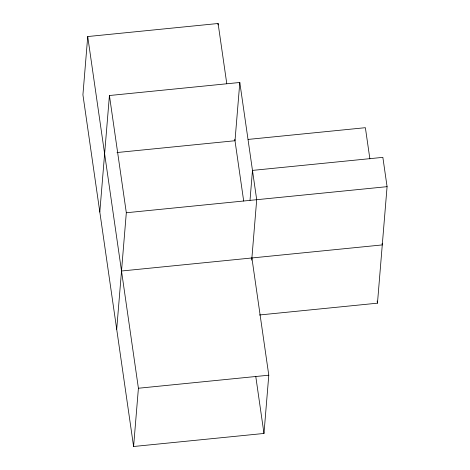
<?xml version="1.0" encoding="UTF-8"?>
<svg xmlns="http://www.w3.org/2000/svg" width="470" height="470" viewBox="0 0 470 470"><rect width="100%" height="100%" fill="white"/><g stroke="black" fill="none" stroke-linecap="round" stroke-linejoin="round"><path stroke-width="0.7" d="M226.763 83.566L218.104 23.5L87.725 36.543L82.92 94.799L133.597 446.5L263.981 433.457L268.787 375.201L251.897 257.965M99.81 212.035L109.428 95.522L239.806 82.479L256.702 199.709L251.714 260.151M116.707 329.264L126.318 212.751L109.428 95.522M133.597 446.5L138.409 388.244L87.725 36.543M217.986 24.957L218.104 23.5M239.806 82.479L235 140.736L117.001 152.538M250.011 200.261L252.478 170.404L382.856 157.362L387.08 186.666L377.469 303.179L259.469 314.982M248.113 139.42L365.378 127.693L369.884 158.936M126.318 212.751L387.08 186.666M121.513 271.008L382.274 244.923L382.069 243.495M138.409 388.244L268.787 375.201M377.157 301.012L377.469 303.179M234.788 139.285L243.689 201.048M255.745 376.288L263.981 433.457"/></g></svg>
